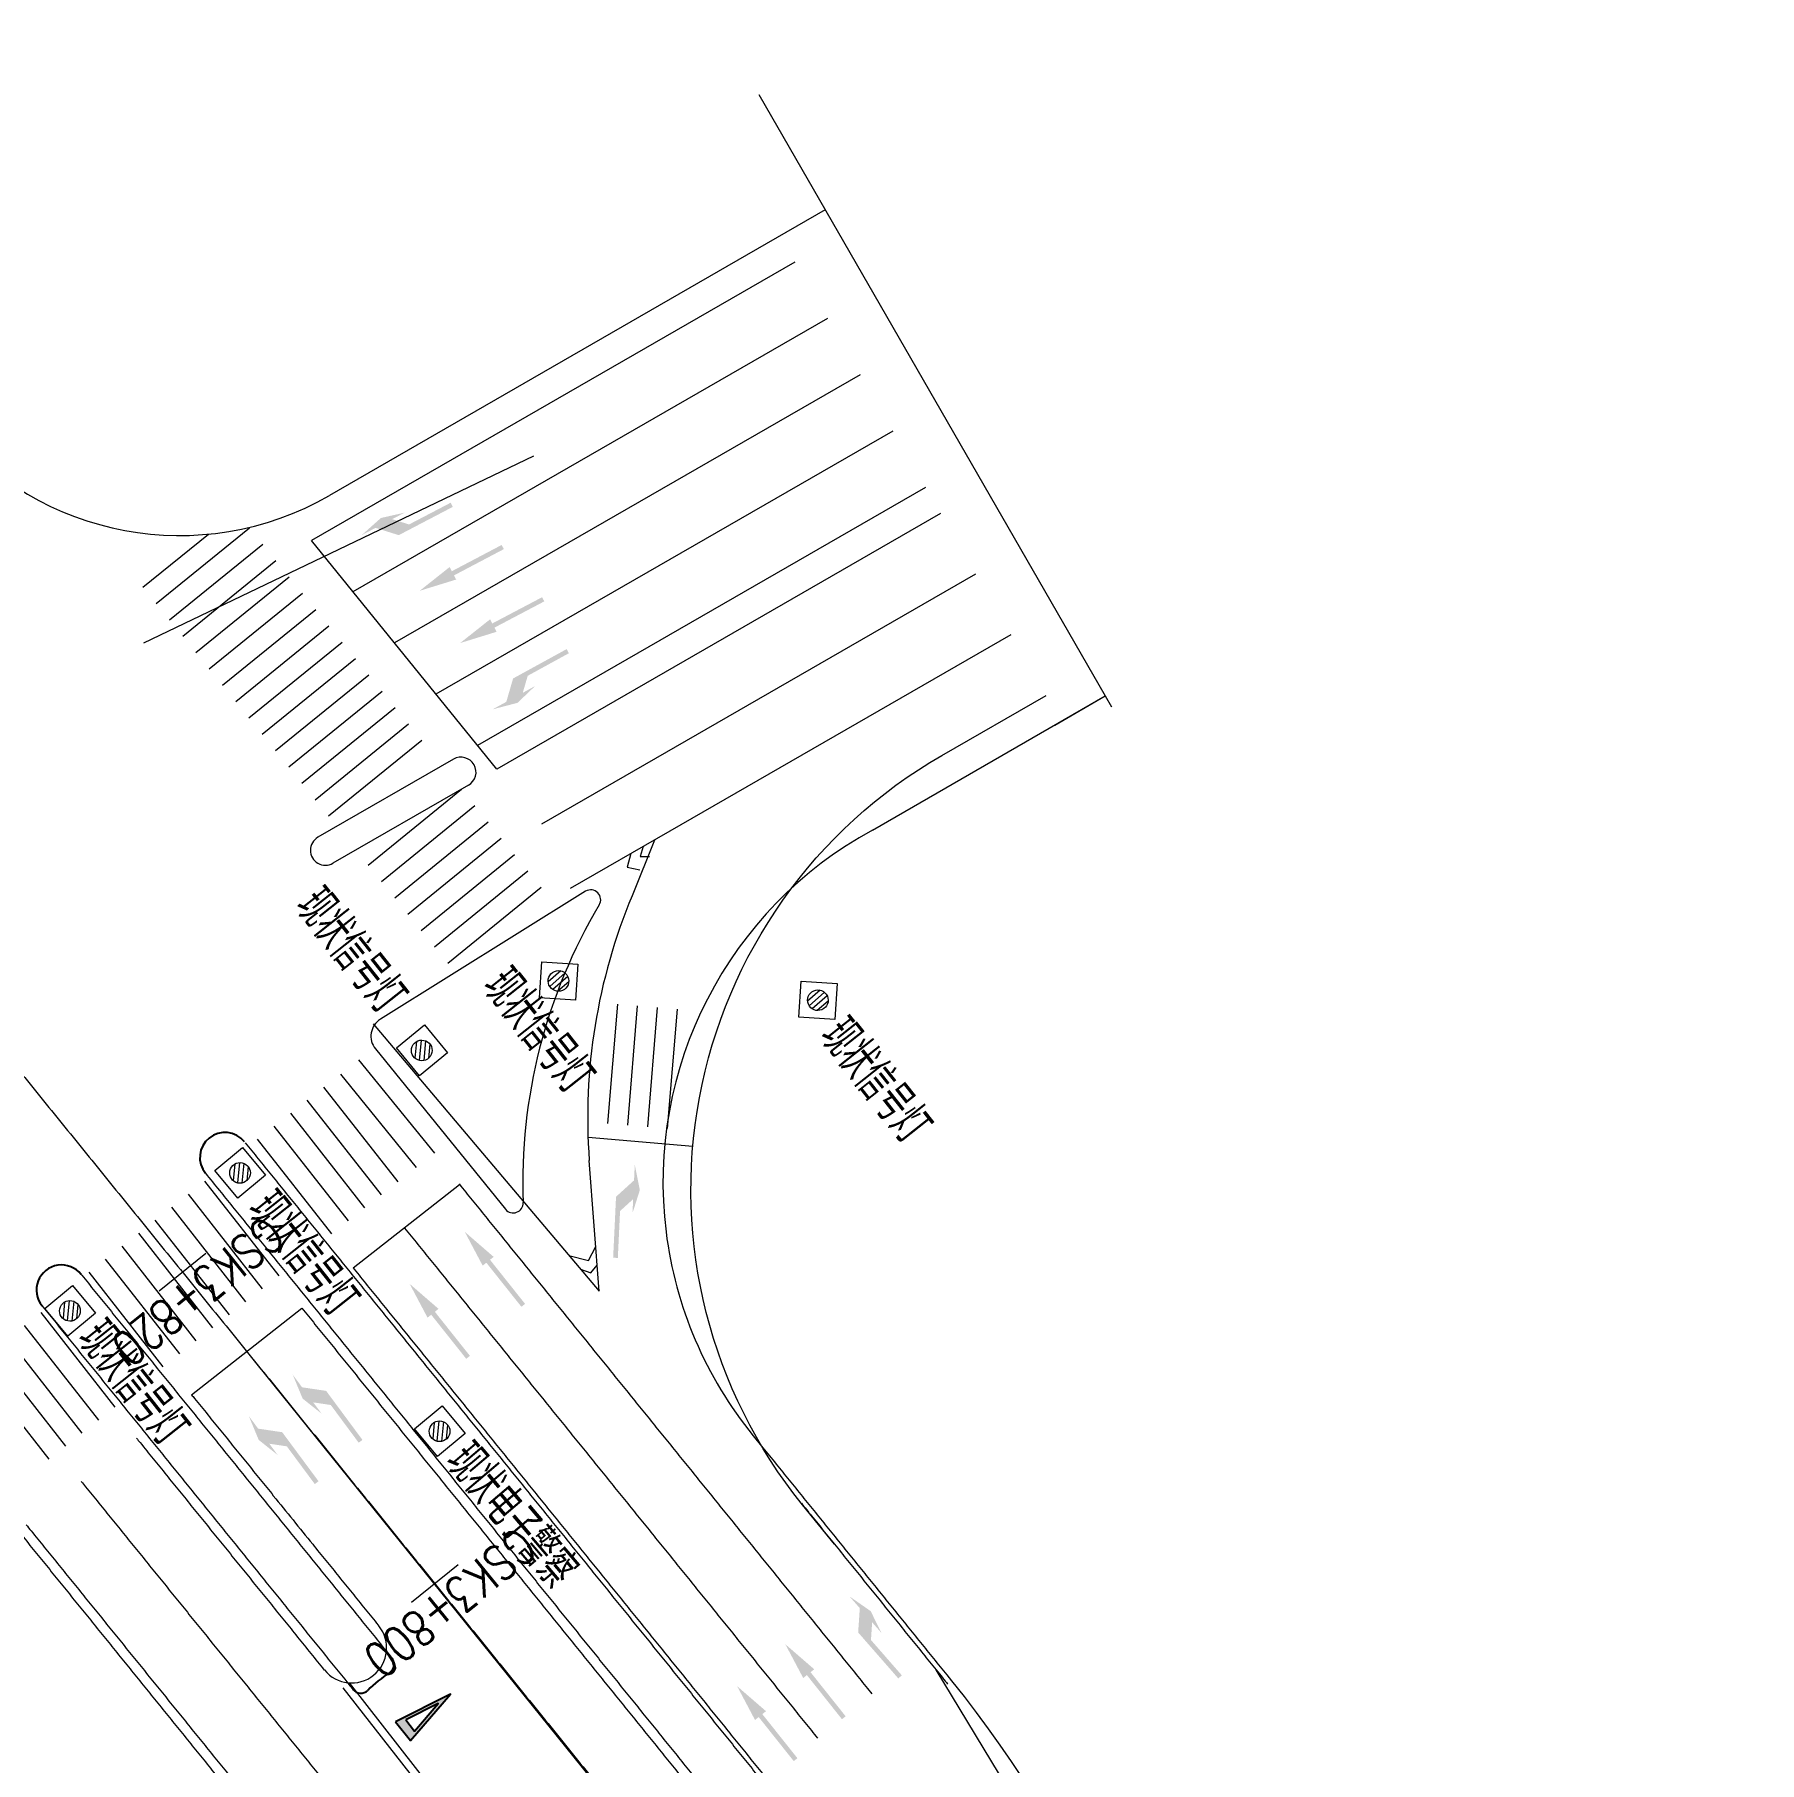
# Model space of a CAD drawing. Header units: millimetres. Extents: x 523446 to 528898, y 388189 to 392165.
# Drawn here: x 524233.5 to 524319.6, y 390688.9 to 390775.1 of the extents above; entities that cross this region are included whole.
import ezdxf
from ezdxf.enums import TextEntityAlignment as Align

# ---------------------------------------------------------------- set-up
doc = ezdxf.new("R2010")
doc.units = ezdxf.units.MM
doc.linetypes.add('ACAD_ISO04W100', pattern=[30, 24, -3, 0, -3])
doc.linetypes.add('白色虚线3米', pattern=[6, 3, -3])
for name, color, linetype, lineweight in [('0-现状交通设施2018', 7, 'Continuous', 0), ('0-现状信号灯', 7, 'Continuous', 40), ('000-scy-车道标线(实)', 7, 'Continuous', 40), ('人行横道', 7, 'Continuous', 30)]:
    doc.layers.add(name, color=color, linetype=linetype, lineweight=lineweight)
for name, color, linetype in [('000-scy-箭头', 7, 'Continuous'), ('000-scy-道路标线', 122, '白色虚线3米'), ('GSS-标注路线桩号', 7, 'Continuous'), ('MEDS道路平面中线-GSS', 7, 'Continuous'), ('侧分带与渠化岛', 3, 'Continuous'), ('车行道边线', 5, 'ACAD_ISO04W100')]:
    doc.layers.add(name, color=color, linetype=linetype)
doc.styles.add('HZTXT_S', font='TXT_S.shx', dxfattribs={"width": 0.75, "bigfont": 'HZTXT.shx'})
doc.styles.add('MEDS', font='TXT_S.SHX', dxfattribs={"width": 0.75, "bigfont": 'hztxt.shx'})

# ---------------------------------------------------------------- blocks, each defined once
blk = doc.blocks.new('减速让行线')
h = blk.add_hatch(color=4)
h.paths.add_polyline_path([(60, 0), (-60, 0), (0, -300)])
h.paths.add_polyline_path([(35.7, -45), (-35.7, -45), (0, -223.5)], flags=16)
at = {"color": 4}
for points in [[(60, 0), (-60, 0), (0, -300)], [(35.7, -45), (-35.7, -45), (0, -223.5)]]:
    blk.add_lwpolyline(points, close=True, dxfattribs=at)
blk = doc.blocks.new('7')
at = {"layer": '0-现状信号灯', "linetype": 'Continuous', "lineweight": 0, "ltscale": 0.005}
for p, q in [((525414.9, 388753.359), (525416.616, 388753.904)), ((525416.616, 388753.904), (525417.16, 388752.188)), ((525415.444, 388751.644), (525414.9, 388753.359)), ((525415.937, 388753.284), (525415.555, 388752.546)), ((525416.181, 388753.264), (525415.711, 388752.359)), ((525416.374, 388753.148), (525415.918, 388752.268)), ((525416.512, 388752.924), (525416.179, 388752.284)), ((525417.16, 388752.188), (525415.444, 388751.644))]:
    blk.add_line(p, q, dxfattribs=at)
blk.add_ellipse((525416.018, 388752.774), major_axis=(0.365, 0.365), ratio=1, start_param=3.156470216024712, end_param=9.439655523204298, dxfattribs=at)

msp = doc.modelspace()

# ---------------------------------------------------------------- hatches: boundary and pattern name
at = {"layer": '000-scy-箭头', "linetype": 'ByBlock', "lineweight": 0}
for points in [[(524250.794, 390751.012), (524249.831, 390750.155), (524250.524, 390750.518), (524251.683, 390750.154), (524254.383, 390751.567), (524254.275, 390751.774), (524252.198, 390750.688), (524251.354, 390750.952), (524251.977, 390751.278)], [(524254.223, 390748.562), (524254.333, 390748.355), (524256.821, 390749.665), (524256.93, 390749.458), (524254.442, 390748.147), (524254.551, 390747.94), (524252.728, 390747.377)], [(524256.243, 390745.954), (524256.352, 390745.747), (524258.84, 390747.057), (524258.95, 390746.85), (524256.461, 390745.539), (524256.57, 390745.332), (524254.747, 390744.769)], [(524257.613, 390741.787), (524256.367, 390741.46), (524257.052, 390741.835), (524257.392, 390743.002), (524260.064, 390744.467), (524260.177, 390744.262), (524258.122, 390743.135), (524257.874, 390742.286), (524258.491, 390742.624)], [(524263.72, 390717.47), (524263.467, 390718.734), (524263.43, 390717.953), (524262.531, 390717.136), (524262.387, 390714.092), (524262.621, 390714.081), (524262.732, 390716.422), (524263.386, 390717.017), (524263.353, 390716.315)], [(524256.422, 390714.134), (524256.239, 390713.989), (524257.99, 390711.788), (524257.807, 390711.642), (524256.056, 390713.843), (524255.872, 390713.697), (524254.98, 390715.383)], [(524253.669, 390711.54), (524253.486, 390711.394), (524255.237, 390709.193), (524255.053, 390709.047), (524253.302, 390711.248), (524253.119, 390711.102), (524252.227, 390712.788)], [(524246.884, 390707.062), (524246.391, 390708.253), (524246.856, 390707.625), (524248.058, 390707.446), (524249.872, 390704.998), (524249.684, 390704.858), (524248.289, 390706.742), (524247.414, 390706.872), (524247.833, 390706.307)], [(524244.691, 390704.999), (524244.198, 390706.19), (524244.663, 390705.562), (524245.865, 390705.383), (524247.679, 390702.935), (524247.49, 390702.795), (524246.095, 390704.678), (524245.221, 390704.809), (524245.64, 390704.244)], [(524275.245, 390696.453), (524274.187, 390697.189), (524274.701, 390696.601), (524274.619, 390695.388), (524276.624, 390693.094), (524276.8, 390693.248), (524275.258, 390695.013), (524275.318, 390695.895), (524275.78, 390695.365)], [(524272.426, 390693.552), (524272.243, 390693.406), (524273.994, 390691.205), (524273.81, 390691.059), (524272.059, 390693.26), (524271.876, 390693.114), (524270.984, 390694.8)], [(524270.019, 390691.459), (524269.835, 390691.313), (524271.587, 390689.113), (524271.403, 390688.967), (524269.652, 390691.167), (524269.469, 390691.022), (524268.576, 390692.708)]]:
    msp.add_hatch(color=4, dxfattribs=at).paths.add_polyline_path(points)

# ---------------------------------------------------------------- linework, layer by layer
at = {"layer": '0-现状交通设施2018', "color": 140, "linetype": 'ByBlock', "lineweight": 0}
msp.add_lwpolyline([(524238.959, 390744.784), (524258.419, 390754.113)], dxfattribs=at)
at = {"layer": '000-scy-车道标线(实)', "color": 4, "linetype": 'ByBlock', "lineweight": 0, "ltscale": 0.5}
for p, q in [((524264.445, 390734.939), (524263.33, 390732.158)), ((524250.411, 390725.759), (524261.685, 390712.421)), ((524261.685, 390712.421), (524261.197, 390718.942)), ((524278.503, 390693.532), (524289.719, 390674.997))]:
    msp.add_line(p, q, dxfattribs=at)
for points in [[(524271.45, 390763.782), (524247.319, 390749.887)], [(524273.081, 390760.971), (524249.393, 390747.331)], [(524274.712, 390758.159), (524251.467, 390744.775)], [(524276.343, 390755.348), (524253.54, 390742.219)], [(524265.221, 390735.386), (524260.245, 390732.521)], [(524260.176, 390714.207), (524261.148, 390713.948), (524261.518, 390714.646)], [(524260.761, 390713.514), (524261.278, 390713.338), (524261.587, 390713.725)], [(524262.943, 390686.073), (524244.209, 390709.271)]]:
    msp.add_lwpolyline(points, dxfattribs=at)
at = {"layer": '000-scy-车道标线(实)', "color": 2, "linetype": 'ByBlock', "lineweight": 0}
for points in [[(524277.974, 390752.537), (524255.614, 390739.663)], [(524278.727, 390751.24), (524256.572, 390738.483)]]:
    msp.add_lwpolyline(points, dxfattribs=at)
at = {"layer": '000-scy-车道标线(实)', "color": 4, "linetype": 'ByBlock', "lineweight": 0, "ltscale": 0.5}
for points in [[(524273.431, 390699.799), (524271.838, 390701.767, -0.461321), (524278.794, 390739.162), (524283.997, 390742.158)], [(524249.404, 390713.581), (524249.453, 390713.521, 0.000006), (524250.108, 390712.713, 0.000006), (524250.763, 390711.904, 0.000006), (524251.419, 390711.095, 0.000006), (524252.074, 390710.287, 0.000006), (524252.729, 390709.478, 0.000007), (524253.385, 390708.669, 0.000007), (524254.04, 390707.861, 0.000007), (524254.695, 390707.052, 0.000007), (524255.35, 390706.243, 0.000007), (524256.006, 390705.435, 0.000007), (524256.661, 390704.626, 0.000007), (524257.316, 390703.817, 0.000007), (524257.971, 390703.008, 0.000007), (524258.626, 390702.199, 0.000007), (524259.281, 390701.391, 0.000007), (524259.936, 390700.582, 0.000007), (524260.591, 390699.773, 0.000008), (524261.246, 390698.964, 0.000008), (524261.901, 390698.155, 0.000008), (524262.556, 390697.346, 0.000008), (524263.211, 390696.537, 0.000008), (524263.866, 390695.728, 0.000008), (524264.521, 390694.919, 0.000008), (524265.176, 390694.11, 0.000008), (524265.831, 390693.301, 0.000008), (524266.486, 390692.492, 0.000008), (524267.14, 390691.683, 0.000008), (524267.795, 390690.874, 0.000008), (524268.45, 390690.065, 0.000008), (524269.105, 390689.256, 0.000009), (524269.759, 390688.446, 0.000009), (524270.414, 390687.637, 0.000009), (524271.069, 390686.828, 0.000009), (524271.723, 390686.019, 0.000009), (524272.378, 390685.209, 0.000009), (524273.032, 390684.4, 0.000009), (524273.687, 390683.591, 0.000009), (524274.341, 390682.781, 0.000009), (524274.996, 390681.972, 0.000009), (524275.65, 390681.163, 0.000009), (524276.305, 390680.353, 0.000009)], [(524246.846, 390711.575), (524246.928, 390711.475, 0.000006), (524247.583, 390710.666, 0.000006), (524248.239, 390709.858, 0.000006), (524248.894, 390709.049, 0.000006), (524249.549, 390708.24, 0.000006), (524250.204, 390707.432, 0.000007), (524250.86, 390706.623, 0.000007), (524251.515, 390705.815, 0.000007), (524252.17, 390705.006, 0.000007), (524252.825, 390704.197, 0.000007), (524253.48, 390703.389, 0.000007), (524254.135, 390702.58, 0.000007), (524254.79, 390701.771, 0.000007), (524255.446, 390700.963, 0.000007), (524256.101, 390700.154, 0.000007), (524256.756, 390699.345, 0.000007), (524257.411, 390698.536, 0.000007), (524258.066, 390697.728, 0.000008), (524258.721, 390696.919, 0.000008), (524259.375, 390696.11, 0.000008), (524260.03, 390695.301, 0.000008), (524260.685, 390694.492, 0.000008), (524261.34, 390693.683, 0.000008), (524261.995, 390692.874, 0.000008), (524262.65, 390692.065, 0.000008), (524263.305, 390691.256, 0.000008), (524263.959, 390690.447, 0.000008), (524264.614, 390689.638, 0.000008), (524265.269, 390688.829, 0.000008), (524265.923, 390688.02, 0.000008), (524266.578, 390687.211, 0.000009), (524267.233, 390686.402, 0.000009), (524267.887, 390685.593, 0.000009), (524268.542, 390684.784, 0.000009), (524269.196, 390683.975, 0.000009), (524269.851, 390683.165, 0.000009), (524270.505, 390682.356, 0.000009), (524271.16, 390681.547, 0.000009), (524271.814, 390680.738, 0.000009), (524272.469, 390679.928, 0.000009)], [(524254.696, 390717.772, 0.000006), (524255.352, 390716.963, 0.000006), (524256.007, 390716.154, 0.000006), (524256.663, 390715.345, 0.000006), (524257.318, 390714.537, 0.000006), (524257.974, 390713.728, 0.000007), (524258.629, 390712.919, 0.000007), (524259.284, 390712.11, 0.000007), (524259.94, 390711.301, 0.000007), (524260.595, 390710.493, 0.000007), (524261.25, 390709.684, 0.000007), (524261.906, 390708.875, 0.000007), (524262.561, 390708.066, 0.000007), (524263.216, 390707.257, 0.000007), (524263.871, 390706.448, 0.000007), (524264.526, 390705.639, 0.000007), (524265.182, 390704.83, 0.000007), (524265.837, 390704.021, 0.000008), (524266.492, 390703.212, 0.000008), (524267.147, 390702.403, 0.000008), (524267.802, 390701.594, 0.000008), (524268.457, 390700.785, 0.000008), (524269.112, 390699.976, 0.000008), (524269.767, 390699.166, 0.000008), (524270.422, 390698.357, 0.000008), (524271.077, 390697.548, 0.000008), (524271.732, 390696.739, 0.000008), (524272.387, 390695.929, 0.000008), (524273.042, 390695.12, 0.000008), (524273.697, 390694.311, 0.000008), (524274.352, 390693.501, 0.000009), (524275.007, 390692.692, 0.000004), (524275.308, 390692.32, 0.000004)], [(524251.977, 390715.568, 0.000006), (524252.633, 390714.759, 0.000006), (524253.288, 390713.95, 0.000006), (524253.944, 390713.142, 0.000006), (524254.599, 390712.333, 0.000006), (524255.254, 390711.524, 0.000007), (524255.91, 390710.716, 0.000007), (524256.565, 390709.907, 0.000007), (524257.22, 390709.098, 0.000007), (524257.876, 390708.289, 0.000007), (524258.531, 390707.48, 0.000007), (524259.186, 390706.672, 0.000007), (524259.841, 390705.863, 0.000007), (524260.496, 390705.054, 0.000007), (524261.152, 390704.245, 0.000007), (524261.807, 390703.436, 0.000007), (524262.462, 390702.627, 0.000007), (524263.117, 390701.818, 0.000008), (524263.772, 390701.009, 0.000008), (524264.427, 390700.2, 0.000008), (524265.082, 390699.391, 0.000008), (524265.737, 390698.582, 0.000008), (524266.392, 390697.773, 0.000008), (524267.047, 390696.964, 0.000008), (524267.702, 390696.155, 0.000008), (524268.357, 390695.346, 0.000008), (524269.012, 390694.537, 0.000008), (524269.667, 390693.728, 0.000008), (524270.321, 390692.918, 0.000008), (524270.976, 390692.109, 0.000008), (524271.631, 390691.3, 0.000009), (524272.286, 390690.491, 0.000004), (524272.589, 390690.115, 0.000004)], [(524233.078, 390700.769, 0.000002), (524233.333, 390700.455, 0.000006), (524233.988, 390699.647, 0.000006), (524234.643, 390698.838, 0.000006), (524235.298, 390698.03, 0.000006), (524235.953, 390697.222, 0.000006), (524236.608, 390696.414, 0.000007), (524237.263, 390695.606, 0.000007), (524237.918, 390694.797, 0.000007), (524238.573, 390693.989, 0.000007), (524239.228, 390693.181, 0.000007), (524239.883, 390692.372, 0.000007), (524240.538, 390691.564, 0.000007), (524241.192, 390690.756, 0.000007), (524241.847, 390689.947, 0.000007), (524242.502, 390689.139, 0.000007), (524243.157, 390688.331, 0.000007), (524243.811, 390687.522, 0.000007), (524244.466, 390686.714, 0.000008), (524245.121, 390685.906, 0.000008), (524245.775, 390685.097, 0.000008), (524246.43, 390684.289, 0.000008), (524247.084, 390683.48, 0.000008), (524247.739, 390682.672, 0.000008), (524248.393, 390681.863, 0.000008), (524249.048, 390681.055, 0.000008), (524249.702, 390680.246, 0.000008), (524250.357, 390679.438, 0.000008), (524251.011, 390678.629, 0.000008)], [(524241.338, 390707.254, 0.000001), (524241.49, 390707.067, 0.000006), (524242.145, 390706.258, 0.000006), (524242.801, 390705.45, 0.000006), (524243.456, 390704.641, 0.000006), (524244.111, 390703.833, 0.000006), (524244.766, 390703.025, 0.000007), (524245.421, 390702.216, 0)], [(524238.587, 390705.091, 0.000002), (524238.771, 390704.863, 0.000006), (524239.426, 390704.054, 0.000006), (524240.081, 390703.246, 0.000006), (524240.737, 390702.438, 0.000006), (524241.392, 390701.629, 0.000006), (524242.047, 390700.821, 0.000007), (524242.702, 390700.013, 0.000007)], [(524245.421, 390702.216, -0.000011), (524247.386, 390699.791, 0.000007), (524248.041, 390698.982, 0.000007), (524248.696, 390698.174, 0.000007), (524249.351, 390697.365, 0.000007), (524250.006, 390696.557, 0.000007), (524250.661, 390695.748, 0), (524250.688, 390695.715, 0)], [(524271.782, 390701.837, 0.000006), (524272.29, 390701.209, 0.000008), (524272.945, 390700.399, 0.000008), (524273.6, 390699.59, 0.000008), (524274.255, 390698.781, 0.000008), (524274.91, 390697.972, 0.000008), (524275.565, 390697.162, 0.000008), (524276.22, 390696.353, 0.000008), (524276.875, 390695.543, 0.000009), (524277.53, 390694.734, 0.000009), (524278.185, 390693.924, 0.000009), (524278.84, 390693.115, 0.000003), (524279.086, 390692.811)], [(524242.702, 390700.013, 0.000007), (524243.357, 390699.204, 0.000007), (524244.012, 390698.396, 0.000007), (524244.667, 390697.587, 0.000007), (524245.322, 390696.779, 0.000007), (524245.977, 390695.971, 0.000007), (524246.632, 390695.162, -0.00002), (524247.967, 390693.514, -0.00002)]]:
    msp.add_lwpolyline(points, format="xyb", dxfattribs=at)
for centre, radius, start, end in [((524289.866, 390721.089), 28.75, 157.35731, 184.28303), ((524249.328, 390694.616), 1.748, 219.00556, 39.00556)]:
    msp.add_arc(centre, radius, start, end, dxfattribs=at)
at = {"layer": '000-scy-道路标线', "linetype": 'ByBlock', "lineweight": 0, "flags": 128}
for points in [[(524280.484, 390748.213), (524258.805, 390735.73)], [(524282.24, 390745.185), (524265.221, 390735.386)]]:
    msp.add_lwpolyline(points, dxfattribs=at)
msp.add_lwpolyline([(524235.832, 390702.93, 0.000002), (524236.052, 390702.659, 0.000006), (524236.707, 390701.85, 0.000006), (524237.362, 390701.042, 0.000006), (524238.018, 390700.234, 0.000006), (524238.673, 390699.426, 0.000006), (524239.328, 390698.617, 0.000007), (524239.983, 390697.809, 0.000007), (524240.638, 390697.001, 0.000007), (524241.292, 390696.192, 0.000007), (524241.947, 390695.384, 0.000007), (524242.602, 390694.576, 0.000007), (524243.257, 390693.767, 0.000007), (524243.912, 390692.959, 0.000007), (524244.567, 390692.151, 0.000007), (524245.222, 390691.342, 0.000007), (524245.876, 390690.534, 0.000007), (524246.531, 390689.725, 0.000007), (524247.186, 390688.917, 0.000008), (524247.841, 390688.108, 0.000008), (524248.495, 390687.3, 0.000008), (524249.15, 390686.491, 0.000008), (524249.804, 390685.683, 0.000008), (524250.459, 390684.874, 0.000008), (524251.114, 390684.065, 0.000008), (524251.768, 390683.257, 0.000008), (524252.423, 390682.448, 0.000008), (524253.077, 390681.64, 0.000008), (524253.732, 390680.831, 0.000008), (524254.386, 390680.022, 0.000008), (524255.04, 390679.214, 0.000008)], format="xyb", dxfattribs=at)
at = {"layer": '000-scy-道路标线', "color": 4, "linetype": 'ByBlock', "lineweight": 0, "ltscale": 0.05, "flags": 128}
for points in [[(524248.895, 390692.63), (524253.845, 390686.294)], [(524249.206, 390692.872), (524254.155, 390686.536)]]:
    msp.add_lwpolyline(points, dxfattribs=at)
at = {"layer": 'GSS-标注路线桩号', "color": 7, "linetype": 'ByBlock', "lineweight": 0}
for p, q in [((524242.056, 390714.308), (524239.726, 390712.419)), ((524254.649, 390698.769), (524252.317, 390696.881))]:
    msp.add_line(p, q, dxfattribs=at)
at = {"layer": 'MEDS道路平面中线-GSS', "color": 6, "linetype": 'ByBlock', "lineweight": 0}
for points in [[(524199.738, 390764.071, -0.000001), (524200.811, 390762.749, -0.000001), (524201.885, 390761.427, -0.000002), (524202.958, 390760.105, -0.000002), (524204.031, 390758.783, -0.000002), (524205.105, 390757.461, -0.000002), (524206.178, 390756.139, -0.000002), (524207.252, 390754.817, -0.000003), (524208.325, 390753.495, -0.000003), (524209.399, 390752.173, -0.000003), (524210.472, 390750.851, -0.000003), (524211.545, 390749.529, -0.000003), (524212.619, 390748.207, -0.000004), (524213.692, 390746.885, -0.000004), (524214.765, 390745.563, -0.000004), (524215.839, 390744.241, -0.000004), (524216.912, 390742.919, -0.000005), (524217.985, 390741.597, -0.000005), (524219.058, 390740.275, -0.000005), (524220.131, 390738.953, -0.000005), (524221.205, 390737.631, -0.000005), (524222.278, 390736.309, -0.000006), (524223.351, 390734.986, -0.000006), (524224.424, 390733.664, -0.000006), (524225.497, 390732.342, -0.000006), (524226.57, 390731.02, -0.000006), (524227.643, 390729.697, -0.000007), (524228.716, 390728.375, -0.000007), (524229.789, 390727.053, -0.000007), (524230.862, 390725.73, -0.000007), (524231.934, 390724.408, -0.000008), (524233.007, 390723.085, -0.000008), (524234.08, 390721.763, -0.000008), (524235.153, 390720.44, -0.000008), (524236.225, 390719.118, -0.000008), (524237.298, 390717.795, -0.000009), (524238.37, 390716.472, -0.000009), (524239.443, 390715.15, -0.000009), (524240.515, 390713.827, -0.000009), (524241.588, 390712.504, -0.000009), (524242.66, 390711.181, -0.00001), (524243.732, 390709.859, -0.00001), (524244.805, 390708.536, -0.00001), (524245.877, 390707.213, -0.00001), (524246.949, 390705.89, -0.000011), (524248.021, 390704.567, -0.000011), (524249.093, 390703.244, -0.000011), (524250.165, 390701.921, -0.000011), (524251.237, 390700.597, -0.000011), (524252.309, 390699.274, -0.000012), (524253.381, 390697.951, -0.000012), (524254.453, 390696.628, -0.000012), (524255.524, 390695.304, -0.000012), (524256.596, 390693.981, -0.000012), (524257.667, 390692.657, -0.000013), (524258.739, 390691.334, -0.000013), (524259.81, 390690.01, -0.000013), (524260.882, 390688.687, -0.000013), (524261.953, 390687.363, -0.000014), (524263.024, 390686.039, -0.000014), (524264.095, 390684.715, -0.000014), (524265.166, 390683.392, -0.000014), (524266.237, 390682.068, -0.000014), (524267.308, 390680.744, -0.000015), (524268.379, 390679.42, -0.000015)], [(524193.297, 390772.002, -0.000003), (524192.223, 390773.324, -0.000006)]]:
    msp.add_lwpolyline(points, format="xyb", dxfattribs=at)
at = {"layer": '人行横道', "color": 4, "linetype": 'ByBlock', "lineweight": 0}
msp.add_line((524261.133, 390720.115), (524266.363, 390719.66), dxfattribs=at)
for points in [[(524238.91, 390747.553), (524242.18, 390750.206)], [(524239.572, 390746.738), (524244.231, 390750.518)], [(524240.233, 390745.923), (524244.893, 390749.703)], [(524256.572, 390738.483), (524247.319, 390749.887)], [(524240.895, 390745.107), (524245.554, 390748.888)], [(524241.556, 390744.292), (524246.216, 390748.072)], [(524242.218, 390743.476), (524246.877, 390747.257)], [(524242.88, 390742.661), (524247.539, 390746.441)], [(524243.541, 390741.846), (524248.2, 390745.626)], [(524244.203, 390741.03), (524248.862, 390744.811)], [(524244.864, 390740.215), (524249.524, 390743.995)], [(524245.526, 390739.4), (524250.185, 390743.18)], [(524246.187, 390738.584), (524250.847, 390742.365)], [(524246.849, 390737.769), (524251.508, 390741.549)], [(524247.511, 390736.953), (524252.17, 390740.734)], [(524248.172, 390736.138), (524252.831, 390739.919)], [(524250.157, 390733.692), (524254.816, 390737.472)], [(524250.818, 390732.877), (524255.478, 390736.657)], [(524251.48, 390732.061), (524256.139, 390735.842)], [(524252.142, 390731.246), (524256.801, 390735.026)], [(524263.888, 390734.618), (524263.733, 390734.111)], [(524252.803, 390730.431), (524257.462, 390734.211)], [(524263.268, 390734.261), (524263.093, 390733.587)], [(524263.093, 390733.587), (524263.712, 390733.458)], [(524263.733, 390734.111), (524264.2, 390734.122)], [(524253.465, 390729.615), (524258.124, 390733.396)], [(524254.126, 390728.8), (524258.785, 390732.58)], [(524262.118, 390720.783), (524262.614, 390726.752)], [(524263.115, 390720.7), (524263.61, 390726.669)], [(524264.111, 390720.617), (524264.607, 390726.587)], [(524265.108, 390720.535), (524265.603, 390726.504)], [(524248.77, 390723.251), (524252.555, 390718.596)], [(524249.678, 390723.965), (524253.464, 390719.31)], [(524251.647, 390717.882), (524247.944, 390722.603)], [(524250.821, 390717.234), (524247.118, 390721.955)], [(524249.169, 390715.938), (524245.465, 390720.659)], [(524249.995, 390716.586), (524246.291, 390721.307)], [(524248.342, 390715.29), (524244.639, 390720.01)], [(524244.882, 390712.542), (524241.179, 390717.263)], [(524245.708, 390713.19), (524242.005, 390717.911)], [(524249.404, 390713.581), (524254.715, 390717.748)], [(524244.056, 390711.894), (524240.353, 390716.615)], [(524243.23, 390711.246), (524239.527, 390715.967)], [(524241.577, 390709.95), (524237.874, 390714.67)], [(524242.404, 390710.598), (524238.7, 390715.318)], [(524240.751, 390709.302), (524237.048, 390714.022)], [(524239.925, 390708.653), (524236.222, 390713.374)], [(524237.532, 390706.63), (524233.829, 390711.351)], [(524241.338, 390707.254), (524246.846, 390711.575)], [(524236.706, 390705.982), (524233.003, 390710.703)], [(524235.88, 390705.334), (524232.177, 390710.055)], [(524234.228, 390704.038), (524230.524, 390708.759)], [(524235.054, 390704.686), (524231.35, 390709.407)]]:
    msp.add_lwpolyline(points, dxfattribs=at)
at = {"layer": '侧分带与渠化岛', "color": 3, "linetype": 'Continuous', "lineweight": 0, "flags": 128}
for points in [[(524244.015, 390719.831, -0.000001), (524244.67, 390719.023, -0.000001), (524245.326, 390718.215, -0.000001), (524245.981, 390717.406, -0.000001), (524246.637, 390716.598, -0.000001), (524247.292, 390715.789, -0.000001), (524247.948, 390714.981, -0.000001), (524248.603, 390714.172, -0.000002), (524249.259, 390713.364, -0.000002), (524249.914, 390712.555, -0.000002), (524250.569, 390711.746, -0.000002), (524251.225, 390710.938, -0.000002), (524251.88, 390710.129, -0.000002), (524252.535, 390709.321, -0.000002), (524253.19, 390708.512, -0.000002), (524253.846, 390707.703, -0.000002), (524254.501, 390706.895, -0.000002), (524255.156, 390706.086, -0.000002), (524255.811, 390705.277, -0.000002), (524256.467, 390704.468, -0.000002), (524257.122, 390703.66, -0.000002), (524257.777, 390702.851, -0.000002), (524258.432, 390702.042, -0.000002), (524259.087, 390701.233, -0.000002), (524259.742, 390700.424, -0.000002), (524260.397, 390699.616, -0.000002), (524261.052, 390698.807, -0.000002), (524261.707, 390697.998, -0.000002), (524262.362, 390697.189, -0.000002), (524263.017, 390696.38, -0.000002), (524263.672, 390695.571, -0.000002), (524264.327, 390694.762, -0.000002), (524264.982, 390693.953, -0.000002), (524265.636, 390693.144, -0.000002), (524266.291, 390692.335, -0.000002), (524266.946, 390691.526, -0.000002), (524267.601, 390690.716, -0.000002), (524268.256, 390689.907, -0.000002), (524268.91, 390689.098, -0.000002), (524269.565, 390688.289, -0.000002), (524270.22, 390687.48, -0.000002), (524270.874, 390686.671, -0.000002), (524271.529, 390685.861, -0.000002), (524272.184, 390685.052, -0.000002), (524272.838, 390684.243, -0.000002), (524273.493, 390683.433, -0.000002), (524274.147, 390682.624, -0.000002), (524274.802, 390681.815, -0.000002), (524275.456, 390681.005, -0.000002), (524276.11, 390680.196, -0.000002), (524276.765, 390679.386, -0.000002), (524277.419, 390678.577, -0.000002), (524278.074, 390677.767, -0.000002), (524278.728, 390676.958, -0.000002), (524279.382, 390676.148, -0.000002), (524280.036, 390675.339, -0.000002), (524280.691, 390674.529, -0.000002), (524281.345, 390673.719, -0.000003), (524281.999, 390672.91, -0.000003), (524282.653, 390672.1, -0.000003), (524283.307, 390671.29, -0.000003), (524283.961, 390670.48, -0.000003), (524284.615, 390669.671, -0.000003), (524285.269, 390668.861, -0.000003), (524285.923, 390668.051, -0.000003), (524286.577, 390667.241, -0.000003), (524287.231, 390666.431, -0.000003), (524287.885, 390665.621, -0.000003), (524288.539, 390664.811, -0.000003), (524289.192, 390664.001, -0.000003), (524289.846, 390663.191, -0.000003), (524290.5, 390662.381, -0.000003), (524291.153, 390661.571, -0.000003), (524291.807, 390660.761, -0.000003)], [(524242.032, 390718.308, -0.000001), (524242.729, 390717.448, -0.000001), (524243.384, 390716.64, -0.000001), (524244.04, 390715.832, -0.000001), (524244.695, 390715.023, -0.000001), (524245.35, 390714.215, -0.000001), (524246.006, 390713.406, -0.000001), (524246.661, 390712.598, -0.000002), (524247.316, 390711.789, -0.000002), (524247.972, 390710.981, -0.000002), (524248.627, 390710.172, -0.000002), (524249.282, 390709.364, -0.000002), (524249.938, 390708.555, -0.000002), (524250.593, 390707.747, -0.000002), (524251.248, 390706.938, -0.000002), (524251.903, 390706.129, -0.000002), (524252.558, 390705.321, -0.000002), (524253.214, 390704.512, -0.000002), (524253.869, 390703.703, -0.000002), (524254.524, 390702.895, -0.000002), (524255.179, 390702.086, -0.000002), (524255.834, 390701.277, -0.000002), (524256.489, 390700.469, -0.000002), (524257.144, 390699.66, -0.000002), (524257.799, 390698.851, -0.000002), (524258.454, 390698.042, -0.000002), (524259.109, 390697.233, -0.000002), (524259.764, 390696.424, -0.000002), (524260.419, 390695.616, -0.000002), (524261.074, 390694.807, -0.000002), (524261.729, 390693.998, -0.000002), (524262.384, 390693.189, -0.000002), (524263.038, 390692.38, -0.000002), (524263.693, 390691.571, -0.000002), (524264.348, 390690.762, -0.000002), (524265.003, 390689.953, -0.000002), (524265.657, 390689.144, -0.000002), (524266.312, 390688.335, -0.000002), (524266.967, 390687.526, -0.000002), (524267.621, 390686.717, -0.000002), (524268.276, 390685.907, -0.000002), (524268.931, 390685.098, -0.000002), (524269.585, 390684.289, -0.000002), (524270.24, 390683.48, -0.000002), (524270.894, 390682.671, -0.000002), (524271.549, 390681.861, -0.000002), (524272.203, 390681.052, -0.000002), (524272.858, 390680.243, -0.000002), (524273.512, 390679.433, -0.000002), (524274.166, 390678.624, -0.000002), (524274.821, 390677.815, -0.000002), (524275.475, 390677.005, -0.000002), (524276.129, 390676.196, -0.000002), (524276.783, 390675.386, -0.000002), (524277.438, 390674.577, -0.000002), (524278.092, 390673.767, -0.000002), (524278.746, 390672.958, -0.000002), (524279.4, 390672.148, -0.000003), (524280.054, 390671.339, -0.000003), (524280.708, 390670.529, -0.000003), (524281.362, 390669.719, -0.000003), (524282.016, 390668.91, -0.000003), (524282.67, 390668.1, -0.000003), (524283.324, 390667.29, -0.000003), (524283.978, 390666.48, -0.000003), (524284.632, 390665.671, -0.000003), (524285.286, 390664.861, -0.000003), (524285.939, 390664.051, -0.000003), (524286.593, 390663.241, -0.000003), (524287.247, 390662.431, -0.000003), (524287.901, 390661.621, -0.000003), (524288.554, 390660.811, -0.000003)], [(524235.812, 390713.276), (524235.859, 390713.218, 0.000006), (524236.515, 390712.41, 0.000006), (524237.17, 390711.602, 0.000006), (524237.825, 390710.793, 0.000006), (524238.481, 390709.985, 0.000006), (524239.136, 390709.177, 0.000006), (524239.791, 390708.368, 0.000006), (524240.446, 390707.56, 0.000006), (524241.102, 390706.752, 0.000006), (524241.757, 390705.943, 0.000006), (524242.412, 390705.135, 0.000006), (524243.067, 390704.327, 0.000006), (524243.722, 390703.518, 0.000006), (524244.378, 390702.71, 0.000007), (524245.033, 390701.901, 0.000007), (524245.688, 390701.093, 0.000007), (524246.343, 390700.284, 0.000007), (524246.998, 390699.476, 0.000007), (524247.653, 390698.667, 0.000007), (524248.308, 390697.859, 0.000007), (524248.963, 390697.05, 0.000007), (524249.618, 390696.242, 0.000007), (524250.273, 390695.433, 0.000007), (524250.927, 390694.625, 0.000005), (524251.362, 390694.088, 0.000005)], [(524233.877, 390711.693), (524233.918, 390711.644, 0.000006), (524234.573, 390710.835, 0.000006), (524235.228, 390710.027, 0.000006), (524235.883, 390709.219, 0.000006), (524236.539, 390708.411, 0.000006), (524237.194, 390707.602, 0.000006), (524237.849, 390706.794, 0.000006), (524238.504, 390705.986, 0.000006), (524239.16, 390705.178, 0.000006), (524239.815, 390704.369, 0.000006), (524240.47, 390703.561, 0.000006), (524241.125, 390702.753, 0.000006), (524241.78, 390701.944, 0.000006), (524242.435, 390701.136, 0.000007), (524243.09, 390700.327, 0.000007), (524243.745, 390699.519, 0.000007), (524244.4, 390698.711, 0.000007), (524245.055, 390697.902, 0.000007), (524245.71, 390697.094, 0.000007), (524246.365, 390696.285, 0.000007), (524247.02, 390695.477, 0.000007), (524247.675, 390694.668, 0.000007), (524248.33, 390693.86, 0.000007), (524248.985, 390693.051, 0.000005), (524249.397, 390692.543, 0.000005)]]:
    msp.add_lwpolyline(points, format="xyb", dxfattribs=at)
at = {"layer": '侧分带与渠化岛', "color": 3, "linetype": 'Continuous', "lineweight": 0}
for points in [[(524254.418, 390738.974), (524247.648, 390735.076)], [(524255.166, 390737.674), (524248.396, 390733.776)]]:
    msp.add_lwpolyline(points, dxfattribs=at)
for points in [[(524255.166, 390737.674, 1), (524254.418, 390738.974)], [(524247.648, 390735.076, 1), (524248.396, 390733.776)]]:
    msp.add_lwpolyline(points, format="xyb", dxfattribs=at)
at = {"layer": '侧分带与渠化岛', "color": 3, "linetype": 'Continuous', "lineweight": -3}
for centre, radius, start, end in [((524243.004, 390719.093), 1.25, 39.03491, 219.03491), ((524234.848, 390712.48), 1.25, 38.51597, 219.03492), ((524250.95, 390693.804), 0.5, 304.17168, 34.67239), ((524255.865, 390686.565), 8.25, 124.17168, 134.00588), ((524249.785, 390692.857), 0.5, 219.01727, 314.17133)]:
    msp.add_arc(centre, radius, start, end, dxfattribs=at)
at = {"layer": '车行道边线', "color": 5, "linetype": 'Continuous', "lineweight": 0}
for p, q in [((524269.665, 390772.151), (524287.261, 390741.591)), ((524275.333, 390735.439), (524286.952, 390742.128)), ((524261.014, 390732.387), (524250.765, 390725.992)), ((524250.518, 390724.514), (524257.005, 390716.511))]:
    msp.add_line(p, q, dxfattribs=at)
for points in [[(524272.98, 390766.393), (524248.221, 390752.138)], [(524284.43, 390740.676), (524286.952, 390742.128)], [(524279.283, 390692.971), (524279.905, 390692.187), (524280.512, 390691.391), (524281.105, 390690.584), (524281.687, 390689.767), (524282.256, 390688.941), (524282.816, 390688.107)]]:
    msp.add_lwpolyline(points, dxfattribs=at)
for points in [[(524229.091, 390755.683, 0.36824), (524248.221, 390752.138)], [(524269.378, 390705.21), (524269.867, 390704.605, -0.000002), (524270.523, 390703.796, -0.000002), (524271.178, 390702.987, -0.000002), (524271.833, 390702.178, -0.000002), (524272.488, 390701.368, -0.000002), (524273.143, 390700.559, -0.000002), (524273.798, 390699.75, -0.000002), (524274.453, 390698.94, -0.000002), (524275.108, 390698.131, -0.000002), (524275.763, 390697.322, -0.000002), (524276.418, 390696.512, -0.000002), (524277.073, 390695.703, -0.000002), (524277.728, 390694.893, -0.000002), (524278.383, 390694.084, -0.000002), (524279.038, 390693.274), (524279.283, 390692.971)]]:
    msp.add_lwpolyline(points, format="xyb", dxfattribs=at)
at = {"layer": '车行道边线', "color": 5, "linetype": 'Continuous', "lineweight": 0, "flags": 128}
msp.add_lwpolyline([(524230.98, 390702.564, 0.000006), (524231.635, 390701.756, 0.000006), (524232.29, 390700.948, 0.000006), (524232.945, 390700.14, 0.000006), (524233.6, 390699.332, 0.000006), (524234.255, 390698.524, 0.000006), (524234.91, 390697.715, 0.000006), (524235.565, 390696.907, 0.000006), (524236.22, 390696.099, 0.000007), (524236.875, 390695.291, 0.000007), (524237.53, 390694.483, 0.000007), (524238.185, 390693.674, 0.000007), (524238.839, 390692.866, 0.000007), (524239.494, 390692.058, 0.000007), (524240.149, 390691.249, 0.000007), (524240.804, 390690.441, 0.000007), (524241.459, 390689.633, 0.000007), (524242.113, 390688.824, 0.000007), (524242.768, 390688.016, 0.000007), (524243.423, 390687.208, 0.000007), (524244.077, 390686.399, 0.000008), (524244.732, 390685.591, 0.000008), (524245.387, 390684.782, 0.000008), (524246.041, 390683.974, 0.000008), (524246.696, 390683.166, 0.000008), (524247.35, 390682.357, 0.000008), (524248.005, 390681.549, 0.000008), (524248.659, 390680.74, 0.000008), (524249.314, 390679.932, 0.000008), (524249.968, 390679.123, 0.000008)], format="xyb", dxfattribs=at)
at = {"layer": '车行道边线', "color": 5, "linetype": 'Continuous', "lineweight": 0}
for centre, radius, start, end in [((524284.874, 390717.854), 20, 118.48262, 187.07466), ((524261.264, 390731.953), 0.5, 329.15569, 119.93282), ((524261.264, 390731.953), 0.5, 329.15569, 119.93282), ((524284.874, 390717.854), 27, 149.15569, 182.14128), ((524251.294, 390725.144), 1, 121.95981, 219.03658), ((524257.393, 390716.826), 0.5, 219.02289, 2.14128), ((524284.874, 390717.854), 20, 187.07466, 219.2108)]:
    msp.add_arc(centre, radius, start, end, dxfattribs=at)

# ---------------------------------------------------------------- block references
at = {"layer": '0-现状交通设施2018', "color": 6, "linetype": 'ByBlock', "lineweight": 0}
for p, rotation in [((-107092.226, 221655.404), 338.4941653343623), ((-107079.276, 221654.442), 338.4941653343623), ((182616.473, -166478.678), 21.98884776731727), ((182607.399, -166484.788), 21.98884776731727), ((182598.906, -166491.673), 21.98884776731727), ((182617.362, -166497.682), 21.98884776731727)]:
    msp.add_blockref('7', p, dxfattribs=dict(at, rotation=rotation))
at = {"layer": '000-scy-箭头', "color": 4, "linetype": 'ByBlock', "lineweight": 0, "xscale": 0.009999999983693315, "yscale": 0.009999999983693315, "zscale": 0.009999999983693315, "rotation": 127.9967260498936}
msp.add_blockref('减速让行线', (524251.897, 390690.463), dxfattribs=at)

# ---------------------------------------------------------------- texts
at = {"layer": '0-现状交通设施2018', "linetype": 'ByBlock', "lineweight": 0, "style": 'HZTXT_S', "width": 0.7}
for s, rotation, p in [('现状信号灯', 308.37102, (524251.481, 390726.681)), ('现状信号灯', 308.37102, (524260.839, 390722.683)), ('现状信号灯', 308.37102, (524277.672, 390720.195)), ('现状信号灯', 308.37102, (524249.097, 390711.55)), ('现状信号灯', 308.37102, (524240.603, 390705.106)), ('现状电子警察', 310.30461, (524260.047, 390698.047))]:
    msp.add_text(s, height=2, rotation=rotation, dxfattribs=at).set_placement(p, align=Align.MIDDLE_RIGHT)
at = {"layer": 'GSS-标注路线桩号', "color": 7, "linetype": 'ByBlock', "lineweight": 0, "style": 'MEDS', "width": 0.8}
for s, rotation, p in [('GSK3+820', 219.03352, (524241.663, 390712.412)), ('GSK3+800', 219.00503, (524254.254, 390696.873))]:
    msp.add_text(s, height=1.75, rotation=rotation, dxfattribs=at).set_placement(p, align=Align.MIDDLE)

doc.saveas('drawing.dxf')
